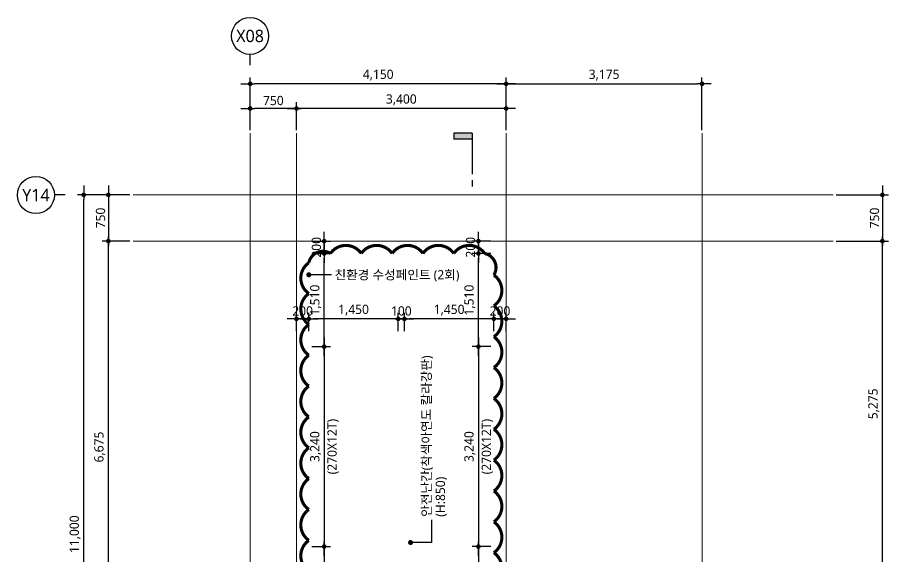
# Model space of a CAD drawing. Header units: millimetres. Extents: x 1467181 to 1720354, y 836037 to 895281.
# Drawn here: x 1551421 to 1565546, y 884107 to 892844 of the extents above; entities that cross this region are included whole.
import ezdxf
from ezdxf.enums import TextEntityAlignment as Align

# ---------------------------------------------------------------- set-up
doc = ezdxf.new("R2010")
doc.units = ezdxf.units.MM
doc.header["$MEASUREMENT"] = 0
doc.linetypes.add('CEN', pattern=[62, 60, -1, 0, -1])
doc.layers.get('0').update_dxf_attribs({"linetype": 'CONTINUOUS'})
for name, color, linetype, lineweight in [('A-AXIS-BUBL', 7, 'CONTINUOUS', 25), ('A-CNTL', 1, 'CEN', 15), ('A-DIMS', 7, 'CONTINUOUS', 25), ('A-MKXS-LEAD', 7, 'CONTINUOUS', 25), ('A-MKXS-MAK1', 3, 'CONTINUOUS', 25), ('A-MKXS-TEXT1', 3, 'CONTINUOUS', 25), ('A-MKXS-TEXT2', 7, 'CONTINUOUS', 25), ('A-XXXX-TXT2', 3, 'CONTINUOUS', 25), ('REV-202205', 20, 'CONTINUOUS', 25)]:
    doc.layers.add(name, color=color, linetype=linetype, lineweight=lineweight)
doc.styles.add('HY울릉도L', font='')
doc.styles.add('돋움체', font='')
doc.styles.add('맑은고딕', font='malgun.ttf')
doc.styles.get('HY울릉도L').set_extended_font_data('HYwulM')
doc.styles.get('돋움체').set_extended_font_data('DotumChe')
doc.dimstyles.new('CDIM', dxfattribs={"dimtxt": 3, "dimasz": 1.5, "dimexe": 2, "dimexo": 1, "dimgap": 1, "dimtad": 1, "dimdec": 0, "dimrnd": 0.5, "dimzin": 0, "dimdsep": 32, "dimlunit": 6, "dimtxsty": 'HY울릉도L', "dimblk1": '_CIDOT', "dimblk2": '_CIDOT', "dimsah": 1, "dimcen": 5.5, "dimclrd": 2, "dimclre": 2, "dimclrt": 7, "dimadec": 0, "dimazin": 0, "dimtfac": 1, "dimtdec": 0, "dimtix": 1, "dimtmove": 2, "dimatfit": 1, "dimldrblk": '_CIDOT', "dimfxl": 1, "dimtolj": 1, "dimtzin": 0, "dimlwd": -1, "dimarcsym": 0})

# ---------------------------------------------------------------- blocks, each defined once
blk = doc.blocks.new('_CIDOT')
at = {"color": 0, "linetype": 'ByBlock'}
blk.add_line((2, 0), (-1, 0), dxfattribs=at)
at = {"color": 0, "linetype": 'ByBlock', "const_width": 0.5}
blk.add_lwpolyline([(-0.25, 0, 1), (0.25, 0, 1)], format="xyb", close=True, dxfattribs=at)
blk = doc.blocks.new('*D59')
at = {"layer": 'A-DIMS', "lineweight": -2, "transparency": 16777216}
for p, q in [((1555946, 891019), (1555946, 891469)), ((1559346, 891019), (1559346, 891469))]:
    blk.add_line(p, q, dxfattribs=at)
at = {"layer": 'A-DIMS', "transparency": 16777216}
blk.add_line((1559271, 891369), (1556021, 891369), dxfattribs=at)
at = {"layer": 'A-DIMS', "transparency": 16777216, "xscale": 75, "yscale": 75, "zscale": 75, "rotation": 180}
blk.add_blockref('_CIDOT', (1555946, 891369), dxfattribs=at)
at = {"layer": 'A-DIMS', "transparency": 16777216, "xscale": 75, "yscale": 75, "zscale": 75}
blk.add_blockref('_CIDOT', (1559346, 891369), dxfattribs=at)
at = {"layer": 'A-DIMS', "color": 3, "transparency": 16777216, "insert": (1557646, 891509), "char_height": 150, "attachment_point": 5, "style": '맑은고딕'}
blk.add_mtext('\\A1;3,400', dxfattribs=at)
blk = doc.blocks.new('*D60')
at = {"layer": 'A-DIMS', "lineweight": -2, "transparency": 16777216}
for p, q in [((1553246, 889219), (1552796, 889219)), ((1553246, 882544), (1552796, 882544))]:
    blk.add_line(p, q, dxfattribs=at)
at = {"layer": 'A-DIMS', "transparency": 16777216}
blk.add_line((1552896, 882619), (1552896, 889144), dxfattribs=at)
at = {"layer": 'A-DIMS', "transparency": 16777216, "xscale": 75, "yscale": 75, "zscale": 75}
for p, rotation in [((1552896, 889219), 90), ((1552896, 882544), 270)]:
    blk.add_blockref('_CIDOT', p, dxfattribs=dict(at, rotation=rotation))
at = {"layer": 'A-DIMS', "color": 3, "transparency": 16777216, "insert": (1552756, 885882), "char_height": 150, "attachment_point": 5, "rotation": 90, "style": '맑은고딕'}
blk.add_mtext('\\A1;6,675', dxfattribs=at)
blk = doc.blocks.new('*D61')
at = {"layer": 'A-DIMS', "lineweight": -2, "transparency": 16777216}
for p, q in [((1555196, 891019), (1555196, 891469)), ((1555946, 891019), (1555946, 891469))]:
    blk.add_line(p, q, dxfattribs=at)
at = {"layer": 'A-DIMS', "transparency": 16777216}
blk.add_line((1555871, 891369), (1555271, 891369), dxfattribs=at)
at = {"layer": 'A-DIMS', "transparency": 16777216, "xscale": 75, "yscale": 75, "zscale": 75, "rotation": 180}
blk.add_blockref('_CIDOT', (1555196, 891369), dxfattribs=at)
at = {"layer": 'A-DIMS', "transparency": 16777216, "xscale": 75, "yscale": 75, "zscale": 75}
blk.add_blockref('_CIDOT', (1555946, 891369), dxfattribs=at)
at = {"layer": 'A-DIMS', "color": 3, "transparency": 16777216, "insert": (1555571, 891497), "char_height": 150, "attachment_point": 5, "style": '맑은고딕'}
blk.add_mtext('\\A1;750', dxfattribs=at)
blk = doc.blocks.new('*D62')
at = {"layer": 'A-DIMS', "lineweight": -2, "transparency": 16777216}
for p, q in [((1555196, 891019), (1555196, 891869)), ((1559346, 891019), (1559346, 891869))]:
    blk.add_line(p, q, dxfattribs=at)
at = {"layer": 'A-DIMS', "transparency": 16777216}
blk.add_line((1559271, 891769), (1555271, 891769), dxfattribs=at)
at = {"layer": 'A-DIMS', "transparency": 16777216, "xscale": 75, "yscale": 75, "zscale": 75, "rotation": 180}
blk.add_blockref('_CIDOT', (1555196, 891769), dxfattribs=at)
at = {"layer": 'A-DIMS', "transparency": 16777216, "xscale": 75, "yscale": 75, "zscale": 75}
blk.add_blockref('_CIDOT', (1559346, 891769), dxfattribs=at)
at = {"layer": 'A-DIMS', "color": 3, "transparency": 16777216, "insert": (1557271, 891910), "char_height": 150, "attachment_point": 5, "style": '맑은고딕'}
blk.add_mtext('\\A1;4,150', dxfattribs=at)
blk = doc.blocks.new('*D63')
at = {"layer": 'A-DIMS', "lineweight": -2, "transparency": 16777216}
for p, q in [((1553246, 889969), (1552396, 889969)), ((1553246, 878969), (1552396, 878969))]:
    blk.add_line(p, q, dxfattribs=at)
at = {"layer": 'A-DIMS', "transparency": 16777216}
blk.add_line((1552496, 879044), (1552496, 889894), dxfattribs=at)
at = {"layer": 'A-DIMS', "transparency": 16777216, "xscale": 75, "yscale": 75, "zscale": 75}
for p, rotation in [((1552496, 889969), 90), ((1552496, 878969), 270)]:
    blk.add_blockref('_CIDOT', p, dxfattribs=dict(at, rotation=rotation))
at = {"layer": 'A-DIMS', "color": 3, "transparency": 16777216, "insert": (1552356, 884469), "char_height": 150, "attachment_point": 5, "rotation": 90, "style": '맑은고딕'}
blk.add_mtext('\\A1;11,000', dxfattribs=at)
blk = doc.blocks.new('*D64')
at = {"layer": 'A-DIMS', "lineweight": -2, "transparency": 16777216}
for p, q in [((1553246, 889969), (1552796, 889969)), ((1553246, 889219), (1552796, 889219))]:
    blk.add_line(p, q, dxfattribs=at)
at = {"layer": 'A-DIMS', "transparency": 16777216}
blk.add_line((1552896, 889894), (1552896, 889294), dxfattribs=at)
at = {"layer": 'A-DIMS', "transparency": 16777216, "xscale": 75, "yscale": 75, "zscale": 75}
for p, rotation in [((1552896, 889969), 90), ((1552896, 889219), 270)]:
    blk.add_blockref('_CIDOT', p, dxfattribs=dict(at, rotation=rotation))
at = {"layer": 'A-DIMS', "color": 3, "transparency": 16777216, "insert": (1552769, 889594), "char_height": 150, "attachment_point": 5, "rotation": 90, "style": '맑은고딕'}
blk.add_mtext('\\A1;750', dxfattribs=at)
blk = doc.blocks.new('*D90')
at = {"layer": 'A-DIMS', "lineweight": -2, "transparency": 16777216}
for p, q in [((1564696, 889219), (1565546, 889219)), ((1564696, 883944), (1565546, 883944))]:
    blk.add_line(p, q, dxfattribs=at)
at = {"layer": 'A-DIMS', "transparency": 16777216}
blk.add_line((1565446, 884019), (1565446, 889144), dxfattribs=at)
at = {"layer": 'A-DIMS', "transparency": 16777216, "xscale": 75, "yscale": 75, "zscale": 75}
for p, rotation in [((1565446, 889219), 90), ((1565446, 883944), 270)]:
    blk.add_blockref('_CIDOT', p, dxfattribs=dict(at, rotation=rotation))
at = {"layer": 'A-DIMS', "color": 3, "transparency": 16777216, "insert": (1565306, 886582), "char_height": 150, "attachment_point": 5, "rotation": 90, "style": '맑은고딕'}
blk.add_mtext('\\A1;5,275', dxfattribs=at)
blk = doc.blocks.new('*D91')
at = {"layer": 'A-DIMS', "lineweight": -2, "transparency": 16777216}
for p, q in [((1564696, 889969), (1565546, 889969)), ((1564696, 889219), (1565546, 889219))]:
    blk.add_line(p, q, dxfattribs=at)
at = {"layer": 'A-DIMS', "transparency": 16777216}
blk.add_line((1565446, 889894), (1565446, 889294), dxfattribs=at)
at = {"layer": 'A-DIMS', "transparency": 16777216, "xscale": 75, "yscale": 75, "zscale": 75}
for p, rotation in [((1565446, 889969), 90), ((1565446, 889219), 270)]:
    blk.add_blockref('_CIDOT', p, dxfattribs=dict(at, rotation=rotation))
at = {"layer": 'A-DIMS', "color": 3, "transparency": 16777216, "insert": (1565319, 889594), "char_height": 150, "attachment_point": 5, "rotation": 90, "style": '맑은고딕'}
blk.add_mtext('\\A1;750', dxfattribs=at)
blk = doc.blocks.new('*D94')
at = {"layer": 'A-DIMS', "lineweight": -2, "transparency": 16777216}
for p, q in [((1559346, 891019), (1559346, 891869)), ((1562521, 891019), (1562521, 891869))]:
    blk.add_line(p, q, dxfattribs=at)
at = {"layer": 'A-DIMS', "transparency": 16777216}
blk.add_line((1559421, 891769), (1562446, 891769), dxfattribs=at)
at = {"layer": 'A-DIMS', "transparency": 16777216, "xscale": 75, "yscale": 75, "zscale": 75, "rotation": 180}
blk.add_blockref('_CIDOT', (1559346, 891769), dxfattribs=at)
at = {"layer": 'A-DIMS', "transparency": 16777216, "xscale": 75, "yscale": 75, "zscale": 75}
blk.add_blockref('_CIDOT', (1562521, 891769), dxfattribs=at)
at = {"layer": 'A-DIMS', "color": 3, "transparency": 16777216, "insert": (1560934, 891910), "char_height": 150, "attachment_point": 5, "style": '맑은고딕'}
blk.add_mtext('\\A1;3,175', dxfattribs=at)
blk = doc.blocks.new('CORE 7- 단면')
at = {"layer": 'A-MKXS-MAK1'}
blk.add_hatch(color=256, dxfattribs=at).paths.add_polyline_path([(22637, 12898), (22637, 12998), (22937, 12998), (22937, 12898)])
h = blk.add_hatch(color=256, dxfattribs=at)
h.paths.add_polyline_path([(22442, -7), (22690, 241, 0.414214), (22690, -254)])
h.paths.add_polyline_path([(22690, 241), (22937, 488), (22937, 343, 0.198912)])
h.paths.add_polyline_path([(22690, -254, 0.198912), (22937, -357), (22937, -502)])
for p, q in [((22637, 12998), (22637, 12898)), ((22937, 12998), (22637, 12998)), ((22937, 12998), (22937, 12335)), ((22937, 12898), (22637, 12898)), ((22937, 12235), (22937, 12135)), ((22937, 1166), (22937, 1066)), ((22937, 966), (22937, -502)), ((22937, 488), (22442, -7)), ((22937, -502), (22442, -7))]:
    blk.add_line(p, q, dxfattribs=at)
blk.add_circle((22937, -7), 350, dxfattribs=at)
at = {"layer": 'A-MKXS-TEXT2', "style": '돋움체'}
for s, height, p in [('A-571', 140, (23065, 0)), ('1', 150, (22793, -2))]:
    blk.add_text(s, height=height, rotation=90, dxfattribs=at).set_placement(p, align=Align.MIDDLE)
blk = doc.blocks.new('*D205')
at = {"layer": 'A-DIMS', "lineweight": -2, "transparency": 16777216}
for p, q in [((1559096, 887509), (1558796, 887509)), ((1559096, 884269), (1558796, 884269))]:
    blk.add_line(p, q, dxfattribs=at)
at = {"layer": 'A-DIMS', "transparency": 16777216}
blk.add_line((1558896, 887434), (1558896, 884344), dxfattribs=at)
at = {"layer": 'A-DIMS', "transparency": 16777216, "xscale": 75, "yscale": 75, "zscale": 75}
for p, rotation in [((1558896, 887509), 90), ((1558896, 884269), 270)]:
    blk.add_blockref('_CIDOT', p, dxfattribs=dict(at, rotation=rotation))
at = {"layer": 'A-DIMS', "color": 3, "transparency": 16777216, "char_height": 150, "attachment_point": 5, "rotation": 90, "style": '맑은고딕'}
for s, insert in [('\\A1;(270X12T)', (1559040, 885889)), ('\\A1;3,240', (1558756, 885889))]:
    blk.add_mtext(s, dxfattribs=dict(at, insert=insert))
blk = doc.blocks.new('*D206')
at = {"layer": 'A-DIMS', "lineweight": -2, "transparency": 16777216}
for p, q in [((1559096, 889019), (1558796, 889019)), ((1559096, 887509), (1558796, 887509))]:
    blk.add_line(p, q, dxfattribs=at)
at = {"layer": 'A-DIMS', "transparency": 16777216}
blk.add_line((1558896, 887584), (1558896, 888944), dxfattribs=at)
at = {"layer": 'A-DIMS', "transparency": 16777216, "xscale": 75, "yscale": 75, "zscale": 75}
for p, rotation in [((1558896, 889019), 90), ((1558896, 887509), 270)]:
    blk.add_blockref('_CIDOT', p, dxfattribs=dict(at, rotation=rotation))
at = {"layer": 'A-DIMS', "color": 3, "transparency": 16777216, "insert": (1558756, 888264), "char_height": 150, "attachment_point": 5, "rotation": 90, "style": '맑은고딕'}
blk.add_mtext('\\A1;1,510', dxfattribs=at)
blk = doc.blocks.new('*D207')
at = {"layer": 'A-DIMS', "lineweight": -2, "transparency": 16777216}
for p, q in [((1559096, 884269), (1558796, 884269)), ((1559096, 882669), (1558796, 882669))]:
    blk.add_line(p, q, dxfattribs=at)
at = {"layer": 'A-DIMS', "transparency": 16777216}
blk.add_line((1558896, 884194), (1558896, 882744), dxfattribs=at)
at = {"layer": 'A-DIMS', "transparency": 16777216, "xscale": 75, "yscale": 75, "zscale": 75}
for p, rotation in [((1558896, 884269), 90), ((1558896, 882669), 270)]:
    blk.add_blockref('_CIDOT', p, dxfattribs=dict(at, rotation=rotation))
at = {"layer": 'A-DIMS', "color": 3, "transparency": 16777216, "insert": (1558756, 883469), "char_height": 150, "attachment_point": 5, "rotation": 90, "style": '맑은고딕'}
blk.add_mtext('\\A1;1,600', dxfattribs=at)
blk = doc.blocks.new('*D209')
at = {"layer": 'A-DIMS', "transparency": 16777216}
for p, q in [((1558896, 889294), (1558896, 889369)), ((1558896, 889019), (1558896, 889219)), ((1558896, 888944), (1558896, 888869))]:
    blk.add_line(p, q, dxfattribs=at)
at = {"layer": 'A-DIMS', "lineweight": -2, "transparency": 16777216}
for p, q in [((1559096, 889219), (1558796, 889219)), ((1559096, 889019), (1558796, 889019))]:
    blk.add_line(p, q, dxfattribs=at)
at = {"layer": 'A-DIMS', "transparency": 16777216, "xscale": 75, "yscale": 75, "zscale": 75}
for p, rotation in [((1558896, 889219), 270), ((1558896, 889019), 90)]:
    blk.add_blockref('_CIDOT', p, dxfattribs=dict(at, rotation=rotation))
at = {"layer": 'A-DIMS', "color": 3, "transparency": 16777216, "insert": (1558769, 889119), "char_height": 150, "attachment_point": 5, "rotation": 90, "style": '맑은고딕'}
blk.add_mtext('\\A1;200', dxfattribs=at)
blk = doc.blocks.new('*D210')
at = {"layer": 'A-DIMS', "lineweight": -2, "transparency": 16777216}
for p, q in [((1557696, 887759), (1557696, 888059)), ((1559146, 887759), (1559146, 888059))]:
    blk.add_line(p, q, dxfattribs=at)
at = {"layer": 'A-DIMS', "transparency": 16777216}
blk.add_line((1559071, 887959), (1557771, 887959), dxfattribs=at)
at = {"layer": 'A-DIMS', "transparency": 16777216, "xscale": 75, "yscale": 75, "zscale": 75, "rotation": 180}
blk.add_blockref('_CIDOT', (1557696, 887959), dxfattribs=at)
at = {"layer": 'A-DIMS', "transparency": 16777216, "xscale": 75, "yscale": 75, "zscale": 75}
blk.add_blockref('_CIDOT', (1559146, 887959), dxfattribs=at)
at = {"layer": 'A-DIMS', "color": 3, "transparency": 16777216, "insert": (1558421, 888100), "char_height": 150, "attachment_point": 5, "style": '맑은고딕'}
blk.add_mtext('\\A1;1,450', dxfattribs=at)
blk = doc.blocks.new('*D211')
at = {"layer": 'A-DIMS', "lineweight": -2, "transparency": 16777216}
for p, q in [((1559146, 887759), (1559146, 888059)), ((1559346, 887759), (1559346, 888059))]:
    blk.add_line(p, q, dxfattribs=at)
at = {"layer": 'A-DIMS', "transparency": 16777216}
for p, q in [((1559071, 887959), (1558996, 887959)), ((1559346, 887959), (1559146, 887959)), ((1559421, 887959), (1559496, 887959))]:
    blk.add_line(p, q, dxfattribs=at)
at = {"layer": 'A-DIMS', "transparency": 16777216, "xscale": 75, "yscale": 75, "zscale": 75}
blk.add_blockref('_CIDOT', (1559146, 887959), dxfattribs=at)
at = {"layer": 'A-DIMS', "transparency": 16777216, "xscale": 75, "yscale": 75, "zscale": 75, "rotation": 180}
blk.add_blockref('_CIDOT', (1559346, 887959), dxfattribs=at)
at = {"layer": 'A-DIMS', "color": 3, "transparency": 16777216, "insert": (1559246, 888087), "char_height": 150, "attachment_point": 5, "style": '맑은고딕'}
blk.add_mtext('\\A1;200', dxfattribs=at)
blk = doc.blocks.new('*D212')
at = {"layer": 'A-DIMS', "lineweight": -2, "transparency": 16777216}
for p, q in [((1556146, 887759), (1556146, 888059)), ((1557596, 887759), (1557596, 888059))]:
    blk.add_line(p, q, dxfattribs=at)
at = {"layer": 'A-DIMS', "transparency": 16777216}
blk.add_line((1557521, 887959), (1556221, 887959), dxfattribs=at)
at = {"layer": 'A-DIMS', "transparency": 16777216, "xscale": 75, "yscale": 75, "zscale": 75, "rotation": 180}
blk.add_blockref('_CIDOT', (1556146, 887959), dxfattribs=at)
at = {"layer": 'A-DIMS', "transparency": 16777216, "xscale": 75, "yscale": 75, "zscale": 75}
blk.add_blockref('_CIDOT', (1557596, 887959), dxfattribs=at)
at = {"layer": 'A-DIMS', "color": 3, "transparency": 16777216, "insert": (1556871, 888100), "char_height": 150, "attachment_point": 5, "style": '맑은고딕'}
blk.add_mtext('\\A1;1,450', dxfattribs=at)
blk = doc.blocks.new('*D213')
at = {"layer": 'A-DIMS', "lineweight": -2, "transparency": 16777216}
for p, q in [((1557596, 887759), (1557596, 888059)), ((1557696, 887759), (1557696, 888059))]:
    blk.add_line(p, q, dxfattribs=at)
at = {"layer": 'A-DIMS', "transparency": 16777216}
for p, q in [((1557521, 887959), (1557446, 887959)), ((1557696, 887959), (1557596, 887959)), ((1557771, 887959), (1557846, 887959))]:
    blk.add_line(p, q, dxfattribs=at)
at = {"layer": 'A-DIMS', "transparency": 16777216, "xscale": 75, "yscale": 75, "zscale": 75}
blk.add_blockref('_CIDOT', (1557596, 887959), dxfattribs=at)
at = {"layer": 'A-DIMS', "transparency": 16777216, "xscale": 75, "yscale": 75, "zscale": 75, "rotation": 180}
blk.add_blockref('_CIDOT', (1557696, 887959), dxfattribs=at)
at = {"layer": 'A-DIMS', "color": 3, "transparency": 16777216, "insert": (1557646, 888087), "char_height": 150, "attachment_point": 5, "style": '맑은고딕'}
blk.add_mtext('\\A1;100', dxfattribs=at)
blk = doc.blocks.new('*D214')
at = {"layer": 'A-DIMS', "lineweight": -2, "transparency": 16777216}
for p, q in [((1555946, 887759), (1555946, 888059)), ((1556146, 887759), (1556146, 888059))]:
    blk.add_line(p, q, dxfattribs=at)
at = {"layer": 'A-DIMS', "transparency": 16777216}
for p, q in [((1555871, 887959), (1555796, 887959)), ((1556146, 887959), (1555946, 887959)), ((1556221, 887959), (1556296, 887959))]:
    blk.add_line(p, q, dxfattribs=at)
at = {"layer": 'A-DIMS', "transparency": 16777216, "xscale": 75, "yscale": 75, "zscale": 75}
blk.add_blockref('_CIDOT', (1555946, 887959), dxfattribs=at)
at = {"layer": 'A-DIMS', "transparency": 16777216, "xscale": 75, "yscale": 75, "zscale": 75, "rotation": 180}
blk.add_blockref('_CIDOT', (1556146, 887959), dxfattribs=at)
at = {"layer": 'A-DIMS', "color": 3, "transparency": 16777216, "insert": (1556046, 888087), "char_height": 150, "attachment_point": 5, "style": '맑은고딕'}
blk.add_mtext('\\A1;200', dxfattribs=at)
blk = doc.blocks.new('*D215')
at = {"layer": 'A-DIMS', "lineweight": -2, "transparency": 16777216}
for p, q in [((1556196, 887509), (1556496, 887509)), ((1556196, 884269), (1556496, 884269))]:
    blk.add_line(p, q, dxfattribs=at)
at = {"layer": 'A-DIMS', "transparency": 16777216}
blk.add_line((1556396, 887434), (1556396, 884344), dxfattribs=at)
at = {"layer": 'A-DIMS', "transparency": 16777216, "xscale": 75, "yscale": 75, "zscale": 75}
for p, rotation in [((1556396, 887509), 90), ((1556396, 884269), 270)]:
    blk.add_blockref('_CIDOT', p, dxfattribs=dict(at, rotation=rotation))
at = {"layer": 'A-DIMS', "color": 3, "transparency": 16777216, "char_height": 150, "attachment_point": 5, "rotation": 90, "style": '맑은고딕'}
for s, insert in [('\\A1;(270X12T)', (1556540, 885889)), ('\\A1;3,240', (1556256, 885889))]:
    blk.add_mtext(s, dxfattribs=dict(at, insert=insert))
blk = doc.blocks.new('*D216')
at = {"layer": 'A-DIMS', "lineweight": -2, "transparency": 16777216}
for p, q in [((1556196, 889019), (1556496, 889019)), ((1556196, 887509), (1556496, 887509))]:
    blk.add_line(p, q, dxfattribs=at)
at = {"layer": 'A-DIMS', "transparency": 16777216}
blk.add_line((1556396, 887584), (1556396, 888944), dxfattribs=at)
at = {"layer": 'A-DIMS', "transparency": 16777216, "xscale": 75, "yscale": 75, "zscale": 75}
for p, rotation in [((1556396, 889019), 90), ((1556396, 887509), 270)]:
    blk.add_blockref('_CIDOT', p, dxfattribs=dict(at, rotation=rotation))
at = {"layer": 'A-DIMS', "color": 3, "transparency": 16777216, "insert": (1556256, 888264), "char_height": 150, "attachment_point": 5, "rotation": 90, "style": '맑은고딕'}
blk.add_mtext('\\A1;1,510', dxfattribs=at)
blk = doc.blocks.new('*D217')
at = {"layer": 'A-DIMS', "lineweight": -2, "transparency": 16777216}
for p, q in [((1556196, 884269), (1556496, 884269)), ((1556196, 882669), (1556496, 882669))]:
    blk.add_line(p, q, dxfattribs=at)
at = {"layer": 'A-DIMS', "transparency": 16777216}
blk.add_line((1556396, 884194), (1556396, 882744), dxfattribs=at)
at = {"layer": 'A-DIMS', "transparency": 16777216, "xscale": 75, "yscale": 75, "zscale": 75}
for p, rotation in [((1556396, 884269), 90), ((1556396, 882669), 270)]:
    blk.add_blockref('_CIDOT', p, dxfattribs=dict(at, rotation=rotation))
at = {"layer": 'A-DIMS', "color": 3, "transparency": 16777216, "insert": (1556256, 883469), "char_height": 150, "attachment_point": 5, "rotation": 90, "style": '맑은고딕'}
blk.add_mtext('\\A1;1,600', dxfattribs=at)
blk = doc.blocks.new('*D219')
at = {"layer": 'A-DIMS', "transparency": 16777216}
for p, q in [((1556396, 889294), (1556396, 889369)), ((1556396, 889019), (1556396, 889219)), ((1556396, 888944), (1556396, 888869))]:
    blk.add_line(p, q, dxfattribs=at)
at = {"layer": 'A-DIMS', "lineweight": -2, "transparency": 16777216}
for p, q in [((1556196, 889219), (1556496, 889219)), ((1556196, 889019), (1556496, 889019))]:
    blk.add_line(p, q, dxfattribs=at)
at = {"layer": 'A-DIMS', "transparency": 16777216, "xscale": 75, "yscale": 75, "zscale": 75}
for p, rotation in [((1556396, 889219), 270), ((1556396, 889019), 90)]:
    blk.add_blockref('_CIDOT', p, dxfattribs=dict(at, rotation=rotation))
at = {"layer": 'A-DIMS', "color": 3, "transparency": 16777216, "insert": (1556269, 889119), "char_height": 150, "attachment_point": 5, "rotation": 90, "style": '맑은고딕'}
blk.add_mtext('\\A1;200', dxfattribs=at)

msp = doc.modelspace()

# ---------------------------------------------------------------- linework, layer by layer
at = {"layer": 'A-AXIS-BUBL', "ltscale": 0.2}
for p, q in [((1555196.4, 892069.4), (1555196.4, 892244.4)), ((1552196.4, 889969.4), (1552021.4, 889969.4))]:
    msp.add_line(p, q, dxfattribs=at)
for centre in [(1555193.4, 892544.4), (1551721.4, 889966.4)]:
    msp.add_circle(centre, 300, dxfattribs=at)
at = {"layer": 'A-CNTL'}
for p, q in [((1555196.4, 877069.4), (1555196.4, 890969.4)), ((1555946.4, 877069.4), (1555946.4, 890969.4)), ((1559346.4, 877069.4), (1559346.4, 890969.4)), ((1562521.4, 877069.4), (1562521.4, 890969.4)), ((1553296.4, 889969.4), (1564646.4, 889969.4)), ((1553296.4, 889219.4), (1564646.4, 889219.4))]:
    msp.add_line(p, q, dxfattribs=at)
at = {"layer": 'A-MKXS-LEAD', "const_width": 40}
for points in [[(1556125.5, 888675.5, 1), (1556167, 888671.3, 1)], [(1557798.3, 884313.6, -1), (1557794.2, 884355.1, -1)]]:
    msp.add_lwpolyline(points, format="xyb", close=True, dxfattribs=at)
at = {"layer": 'A-MKXS-LEAD'}
for points in [[(1556513.3, 888673.4), (1556146.2, 888673.4), (1556146.2, 888673.4)], [(1558135.6, 884701.4), (1558135.6, 884334.4), (1557796.2, 884334.4)]]:
    msp.add_lwpolyline(points, dxfattribs=at)
at = {"layer": 'REV-202205', "const_width": 50}
msp.add_lwpolyline([(1559146.4, 883669.4, 0.5205671), (1559146.4, 884169.4, 0.5205671), (1559146.4, 884669.4, 0.5205671), (1559146.4, 885169.4, 0.5205671), (1559146.4, 885669.4, 0.5205671), (1559146.4, 886169.4, 0.5205671), (1559146.4, 886669.4, 0.5205671), (1559146.4, 887169.4, 0.5205671), (1559146.4, 887669.4, 0.5205671), (1559146.4, 888169.4, 0.5205671), (1559146.4, 888669.4, 0.5205671), (1558996.4, 889019.4, 0.5205671), (1558496.4, 889019.4, 0.5205671), (1557996.4, 889019.4, 0.5205671), (1557496.4, 889019.4, 0.5205671), (1556996.4, 889019.4, 0.5205671), (1556496.4, 889019.4, 0.5205671), (1556146.4, 888869.4, 0.5205671), (1556146.4, 888369.4, 0.5205671), (1556146.4, 887869.4, 0.5205671), (1556146.4, 887369.4, 0.5205671), (1556146.4, 886869.4, 0.5205671), (1556146.4, 886369.4, 0.5205671), (1556146.4, 885869.4, 0.5205671), (1556146.4, 885369.4, 0.5205671), (1556146.4, 884869.4, 0.5205671), (1556146.4, 884369.4, 0.5205671), (1556146.4, 883869.4, 0.5205671)], format="xyb", dxfattribs=at)

# ---------------------------------------------------------------- block references
at = {"layer": 'A-DIMS'}
msp.add_blockref('CORE 7- 단면', (1535859, 877971), dxfattribs=at)

# ---------------------------------------------------------------- texts
at = {"layer": 'A-MKXS-TEXT1', "style": '맑은고딕'}
msp.add_text('친환경 수성페인트 (2회)', height=150, dxfattribs=at).set_placement((1556563.3, 888673.4), align=Align.MIDDLE_LEFT)
for s, p in [('안전난간(착색아연도 칼라강판)', (1558052.2, 884751.4)), ('(H:850)', (1558279.7, 884751.4))]:
    msp.add_text(s, height=150, rotation=90, dxfattribs=at).set_placement(p, align=Align.MIDDLE_LEFT)
at = {"layer": 'A-XXXX-TXT2', "ltscale": 0.2, "style": '맑은고딕'}
for s, p in [('X08', (1555193.4, 892544.4)), ('Y14', (1551721.4, 889966.4))]:
    msp.add_text(s, height=200, dxfattribs=at).set_placement(p, align=Align.MIDDLE)

# ---------------------------------------------------------------- dimensions: what is measured, and where the dimension line sits
at = {"layer": 'A-DIMS'}
for base, p1, p2, angle, picture, middle in [((1555196.4, 891769.4), (1559346.4, 890969.4), (1555196.4, 890969.4), 180, '*D62', (1557271.4, 891909.8)), ((1562521.4, 891769.4), (1559346.4, 890969.4), (1562521.4, 890969.4), 0, '*D94', (1560933.9, 891909.8)), ((1555196.4, 891369.4), (1555946.4, 890969.4), (1555196.4, 890969.4), 180, '*D61', (1555571.4, 891496.9)), ((1555946.4, 891369.4), (1559346.4, 890969.4), (1555946.4, 890969.4), 180, '*D59', (1557646.4, 891509.4)), ((1552496.4, 889969.4), (1553296.4, 878969.4), (1553296.4, 889969.4), 270, '*D63', (1552355.9, 884469.4)), ((1552896.4, 889219.4), (1553296.4, 889969.4), (1553296.4, 889219.4), 90, '*D64', (1552768.9, 889594.4)), ((1565446.4, 889219.4), (1564646.4, 889969.4), (1564646.4, 889219.4), 90, '*D91', (1565318.9, 889594.4)), ((1552896.4, 889219.4), (1553296.4, 882544.4), (1553296.4, 889219.4), 270, '*D60', (1552756.3, 885881.9)), ((1556396.2, 889219.4), (1556146.2, 889019.4), (1556146.2, 889219.4), 90, '*D219', (1556268.7, 889119.4)), ((1558896.2, 889219.4), (1559146.2, 889019.4), (1559146.2, 889219.4), 90, '*D209', (1558768.7, 889119.4)), ((1565446.4, 889219.4), (1564646.4, 883944.4), (1564646.4, 889219.4), 270, '*D90', (1565306.3, 886581.9)), ((1556396.2, 889019.4), (1556146.2, 887509.4), (1556146.2, 889019.4), 90, '*D216', (1556255.8, 888264.4)), ((1558896.2, 889019.4), (1559146.2, 887509.4), (1559146.2, 889019.4), 90, '*D206', (1558755.7, 888264.4))]:
    dim = msp.add_linear_dim(base=base, p1=p1, p2=p2, angle=angle, dimstyle='CDIM', override={"dimscale": 50, "dimtxsty": '맑은고딕', "dimclrd": 256, "dimclre": 256, "dimclrt": 3}, dxfattribs=at)
    dim.commit()
    dim.dimension.update_dxf_attribs({"geometry": picture, "text_midpoint": middle})
for base, p1, p2, picture, middle in [((1555946.2, 887959.4), (1556146.2, 887709.4), (1555946.2, 887709.4), '*D214', (1556046.2, 888086.9)), ((1556146.2, 887959.4), (1557596, 887709.4), (1556146.2, 887709.4), '*D212', (1556871.1, 888099.8)), ((1557596.2, 887959.4), (1557696, 887709.4), (1557596.2, 887709.4), '*D213', (1557646.1, 888087.3)), ((1557696, 887959.4), (1559146, 887709.4), (1557696, 887709.4), '*D210', (1558421, 888099.8)), ((1559146.2, 887959.4), (1559346.2, 887709.4), (1559146.2, 887709.4), '*D211', (1559246.2, 888086.9))]:
    dim = msp.add_linear_dim(base=base, p1=p1, p2=p2, dimstyle='CDIM', override={"dimscale": 50, "dimtxsty": '맑은고딕', "dimclrd": 256, "dimclre": 256, "dimclrt": 3}, dxfattribs=at)
    dim.commit()
    dim.dimension.update_dxf_attribs({"geometry": picture, "text_midpoint": middle})
for base, p1, p2, text, picture, middle in [((1556396.2, 884269.4), (1556146.2, 887509.4), (1556146.2, 884269.4), '<>\\X(270X12T)', '*D215', (1556396.2, 885889.4)), ((1558896.2, 884269.4), (1559146.2, 887509.4), (1559146.2, 884269.4), '<>\\X(270X12T)', '*D205', (1558896.2, 885889.4)), ((1556396.2, 882669.4), (1556146.2, 884269.4), (1556146.2, 882669.4), '<>\\X', '*D217', (1556396.2, 883469.4)), ((1558896.2, 882669.4), (1559146.2, 884269.4), (1559146.2, 882669.4), '<>\\X', '*D207', (1558896.2, 883469.4))]:
    dim = msp.add_linear_dim(base=base, p1=p1, p2=p2, angle=90, text=text, dimstyle='CDIM', override={"dimscale": 50, "dimtxsty": '맑은고딕', "dimclrd": 256, "dimclre": 256, "dimclrt": 3}, dxfattribs=at)
    dim.commit()
    dim.dimension.update_dxf_attribs({"geometry": picture, "text_midpoint": middle})

doc.saveas('drawing.dxf')
